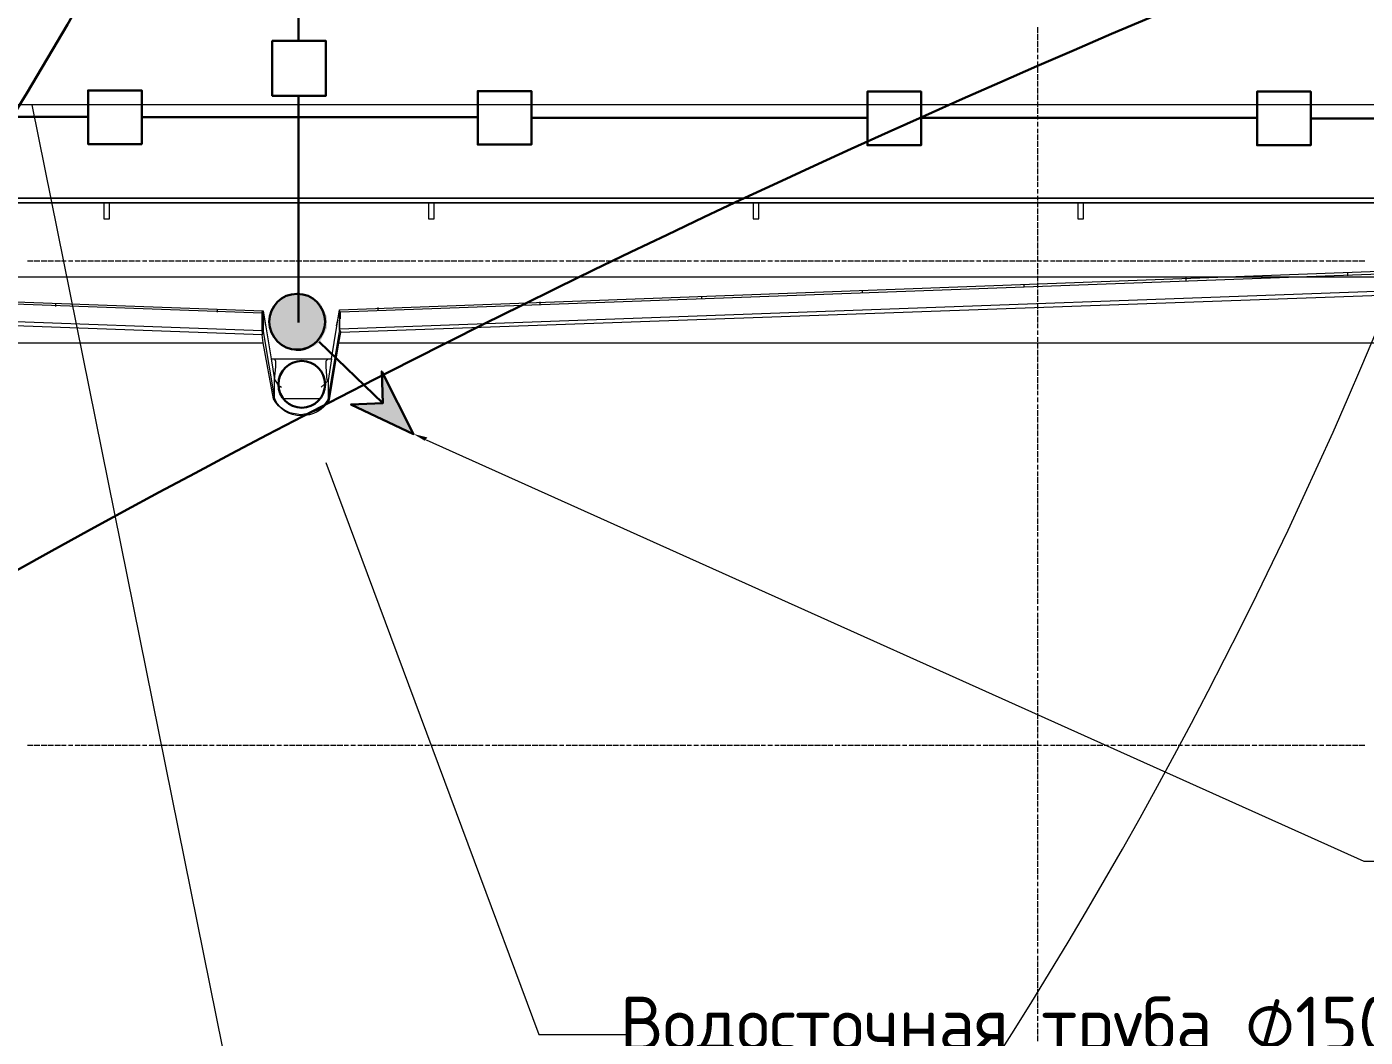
# Model space of a CAD drawing. Header units: millimetres. Extents: x -42533 to 645315, y 3457 to 82611.
# Drawn here: x 578377 to 583353, y 10985 to 14742 of the extents above; entities that cross this region are included whole.
import ezdxf

# ---------------------------------------------------------------- set-up
doc = ezdxf.new("R2010")
doc.units = ezdxf.units.MM
for name, color, linetype, true_color in [('PDF _!ЭОМ.Молниезащита', 7, 'Continuous', 0x954a95), ('PDF _Аннотация', 7, 'Continuous', 0xbababa), ('PDF _Антураж', 7, 'Continuous', 0xbababa), ('PDF _Крыша штриховка', 7, 'Continuous', 0xbababa), ('PDF _Обобщенные модели', 7, 'Continuous', 0xbababa), ('PDF _Ограждение', 7, 'Continuous', 0xbababa), ('PDF _Оси', 7, 'Continuous', 0xbababa)]:
    doc.layers.add(name, color=color, linetype=linetype, true_color=true_color)
doc.layers.add('PDF _Линии', color=7, linetype='Continuous')
doc.layers.add('PDF _Текст', color=7, linetype='Continuous')
doc.styles.add('PDF GOST Common', font='GOST_Common.ttf')

msp = doc.modelspace()

# ---------------------------------------------------------------- linework, layer by layer
at = {"layer": 'PDF _!ЭОМ.Молниезащита', "color": 5, "lineweight": 30}
for points in [[(579387.6, 14688.9), (579387.6, 15688.4), (579387.6, 15938.3), (579290.2, 15938.3), (579290.2, 16137.3), (579489.3, 16137.3), (579489.3, 15938.3), (579387.6, 15938.3)], [(579387.6, 13642.7), (579387.6, 14485.6), (579290.2, 14485.6), (579290.2, 14688.9), (579489.3, 14688.9), (579489.3, 14485.6), (579387.6, 14485.6)], [(577356.3, 14407.5), (578355.9, 14407.5), (578605.7, 14407.5), (578605.7, 14504.9), (578804.8, 14504.9), (578804.8, 14305.9), (578605.7, 14305.9), (578605.7, 14407.5)], [(578804.8, 14405.4), (579804.3, 14405.4), (580054.2, 14405.4), (580054.2, 14502.8), (580253.3, 14502.8), (580253.3, 14303.8), (580054.2, 14303.8), (580054.2, 14405.4)], [(580253.3, 14403.3), (581252.8, 14403.3), (581502.7, 14403.3), (581502.7, 14500.7), (581701.8, 14500.7), (581701.8, 14301.6), (581502.7, 14301.6), (581502.7, 14403.3)], [(581701.8, 14403.3), (582701.3, 14403.3), (582951.2, 14403.3), (582951.2, 14500.7), (583150.3, 14500.7), (583150.3, 14301.6), (582951.2, 14301.6), (582951.2, 14403.3)], [(583150.3, 14401.2), (584149.8, 14401.2), (584399.7, 14401.2), (584399.7, 14498.6), (584598.8, 14498.6), (584598.8, 14299.5), (584399.7, 14299.5), (584399.7, 14401.2)]]:
    msp.add_lwpolyline(points, dxfattribs=at)
at = {"layer": 'PDF _!ЭОМ.Молниезащита', "lineweight": 30}
msp.add_lwpolyline([(579463.8, 13570.7), (579701, 13342), (579582.4, 13337.8), (579815.4, 13227.7), (579696.8, 13460.6), (579701, 13342)], dxfattribs=at)
at = {"layer": 'PDF _!ЭОМ.Молниезащита', "color": 251, "lineweight": 5, "true_color": 0x545454}
msp.add_lwpolyline([(579862, 13206.5), (583347.7, 11639.4), (586248.9, 11639.4)], dxfattribs=at)
at = {"layer": 'PDF _!ЭОМ.Молниезащита', "color": 116, "lineweight": 30, "true_color": 0x136734}
msp.add_circle((567904.4, 20845.7), 12246.5, dxfattribs=at)
at = {"layer": 'PDF _!ЭОМ.Молниезащита', "lineweight": 30}
msp.add_circle((579382.6, 13645.3), 103.8, dxfattribs=at)
at = {"layer": 'PDF _!ЭОМ.Молниезащита', "lineweight": 13}
for centre, radius, start, end in [((567008.4, 20453.1), 17757.8, 299.14304, 50.43064), ((591445.4, 22129.1), 9036.1, 344.77295, 295.66956)]:
    msp.add_arc(centre, radius, start, end, dxfattribs=at)
at = {"layer": 'PDF _!ЭОМ.Молниезащита', "lineweight": 30}
msp.add_arc((599431.9, -25184.2), 43378.4, 98.91182, 124.50339, dxfattribs=at)
at = {"layer": 'PDF _!ЭОМ.Молниезащита', "transparency": 33554559}
for points in [[(579451.1, 13727.4), (579324.1, 13727.4), (579434.2, 13735.9)], [(579324.1, 13727.4), (579434.2, 13735.9), (579341, 13735.9)], [(579434.2, 13735.9), (579341, 13735.9), (579417.3, 13744.4)], [(579341, 13735.9), (579417.3, 13744.4), (579358, 13744.4)], [(579417.3, 13744.4), (579358, 13744.4), (579396.1, 13748.6)], [(579358, 13744.4), (579396.1, 13748.6), (579379.1, 13748.6)], [(579485, 13680.8), (579290.2, 13680.8), (579476.6, 13697.8)], [(579290.2, 13680.8), (579476.6, 13697.8), (579298.7, 13697.8)], [(579476.6, 13697.8), (579298.7, 13697.8), (579468.1, 13714.7)], [(579298.7, 13697.8), (579468.1, 13714.7), (579311.4, 13714.7)], [(579468.1, 13714.7), (579311.4, 13714.7), (579451.1, 13727.4)], [(579311.4, 13714.7), (579451.1, 13727.4), (579324.1, 13727.4)], [(579493.5, 13642.7), (579281.7, 13642.7), (579493.5, 13663.9)], [(579281.7, 13642.7), (579493.5, 13663.9), (579286, 13663.9)], [(579286, 13621.5), (579493.5, 13642.7), (579281.7, 13642.7)], [(579493.5, 13663.9), (579286, 13663.9), (579485, 13680.8)], [(579286, 13663.9), (579485, 13680.8), (579290.2, 13680.8)], [(579493.5, 13621.5), (579286, 13621.5), (579493.5, 13642.7)], [(579290.2, 13604.6), (579493.5, 13621.5), (579286, 13621.5)], [(579485, 13604.6), (579290.2, 13604.6), (579493.5, 13621.5)], [(579298.7, 13587.7), (579485, 13604.6), (579290.2, 13604.6)], [(579476.6, 13587.7), (579298.7, 13587.7), (579485, 13604.6)], [(579311.4, 13570.7), (579476.6, 13587.7), (579298.7, 13587.7)], [(579468.1, 13570.7), (579311.4, 13570.7), (579476.6, 13587.7)], [(579324.1, 13558), (579468.1, 13570.7), (579311.4, 13570.7)], [(579451.1, 13558), (579324.1, 13558), (579468.1, 13570.7)], [(579341, 13549.5), (579451.1, 13558), (579324.1, 13558)], [(579434.2, 13549.5), (579341, 13549.5), (579451.1, 13558)], [(579358, 13541.1), (579434.2, 13549.5), (579341, 13549.5)], [(579417.3, 13541.1), (579358, 13541.1), (579434.2, 13549.5)], [(579379.1, 13536.8), (579417.3, 13541.1), (579358, 13541.1)], [(579396.1, 13536.8), (579379.1, 13536.8), (579417.3, 13541.1)], [(579701, 13342), (579760.3, 13342), (579696.8, 13460.6)], [(579582.4, 13337.8), (579701, 13342), (579760.3, 13342)], [(579582.4, 13337.8), (579760.3, 13337.8), (579760.3, 13342)], [(579815.4, 13227.7), (579760.3, 13337.8), (579582.4, 13337.8)]]:
    msp.add_solid(points, dxfattribs=at)
at = {"layer": 'PDF _!ЭОМ.Молниезащита', "color": 251, "true_color": 0x545454, "transparency": 33554559}
msp.add_solid([(579857.7, 13202.2), (579815.4, 13227.7), (579866.2, 13215)], dxfattribs=at)
at = {"layer": 'PDF _Аннотация', "color": 8, "lineweight": 9}
for points in [[(578396.5, 14451.7), (579387.6, 9547.1), (580340.6, 9547.1)], [(579489.3, 13121.8), (580281.3, 10995.6), (580603.2, 10995.6)]]:
    msp.add_lwpolyline(points, dxfattribs=at)
at = {"layer": 'PDF _Антураж', "color": 8, "lineweight": 18}
for points in [[(572746.6, 14087.4), (572746.6, 13922.3), (579256.3, 13685.1), (579286, 13507.2), (579510.4, 13507.2), (579540.1, 13689.3), (584770.7, 13884.1)], [(579252.1, 13676.6), (572746.6, 13913.8), (572746.6, 13905.3), (572746.6, 13901.1), (572746.6, 13905.3), (572746.6, 13846), (572746.6, 13841.8), (572746.6, 13846), (572746.6, 13837.5), (572746.6, 13833.3), (572746.6, 13850.3), (579252.1, 13613.1)], [(584995.2, 13867.2), (584995.2, 13816.4), (579540.1, 13617.3), (579540.1, 13651.2)], [(584762.3, 13871.4), (579544.3, 13680.8)], [(579256.3, 13685.1), (579264.8, 13630)], [(579540.1, 13685.1), (579527.4, 13630)], [(579544.3, 13655.4), (579544.3, 13680.8), (579540.1, 13685.1), (579540.1, 13608.8), (579544.3, 13608.8), (579544.3, 13613.1)], [(579252.1, 13608.8), (579252.1, 13596.1)], [(579256.3, 13608.8), (579298.7, 13359), (579307.1, 13342), (579319.8, 13329.3), (579336.8, 13316.6), (579353.7, 13308.1), (579374.9, 13303.9), (579396.1, 13299.7), (579417.3, 13303.9), (579434.2, 13308.1), (579455.4, 13316.6), (579472.3, 13325.1), (579485, 13337.8), (579497.7, 13354.7), (579540.1, 13608.8)], [(579540.1, 13613.1), (579540.1, 13617.3)], [(579544.3, 13608.8), (579544.3, 13604.6)], [(579286, 13507.2), (579298.7, 13431)], [(579510.4, 13507.2), (579497.7, 13426.7), (579497.7, 13354.7)], [(579298.7, 13359), (579298.7, 13431), (579302.9, 13422.5), (579311.4, 13409.8), (579324.1, 13401.3)], [(579472.3, 13401.3), (579485, 13414), (579497.7, 13426.7)]]:
    msp.add_lwpolyline(points, dxfattribs=at)
msp.add_lwpolyline([(579256.3, 13685.1), (579256.3, 13608.8), (579252.1, 13608.8), (579252.1, 13680.8)], close=True, dxfattribs=at)
msp.add_lwpolyline([(579535.8, 13566.5), (579502, 13354.7, -0.592037), (579294.4, 13359), (579256.3, 13566.5)], format="xyb", dxfattribs=at)
at = {"layer": 'PDF _Крыша штриховка', "color": 8, "lineweight": 9}
for points in [[(582085.5, 13774), (582085.5, 13782.5)], [(582686.9, 13795.2), (582686.9, 13807.9)], [(583288.4, 13816.4), (583288.4, 13829.1)], [(580886.9, 13731.7), (580886.9, 13740.1)], [(581484.1, 13752.8), (581484.1, 13761.3)], [(578485.5, 13702), (578485.5, 13714.7)], [(579086.9, 13680.8), (579086.9, 13689.3)], [(579684.1, 13689.3), (579684.1, 13697.8)], [(580285.5, 13710.5), (580285.5, 13719)]]:
    msp.add_lwpolyline(points, dxfattribs=at)
at = {"layer": 'PDF _Линии', "color": 8, "lineweight": 9}
for points in [[(553827.3, 24730.9), (582318.5, 24654.6), (582229.5, 32125.8), (589577.9, 32125.8), (589577.9, 54975.5), (598506, 54975.5), (598785.5, 20686.1), (592369, 20686.1), (592432.5, 12524.6), (585626.3, 12571.2), (585592.4, 14451.7), (550752.4, 14451.7), (550752.4, 12478), (543802.2, 12478), (543764.1, 20783.5), (537415.3, 20800.5), (537356, 32655.2)], [(551514.8, 11838.5), (551514.8, 13812.1), (584931.7, 13812.1), (584969.8, 11825.8)]]:
    msp.add_lwpolyline(points, dxfattribs=at)
for points in [[(579256.3, 13566.5), (579252.1, 13596.1), (572746.6, 13833.3), (572746.6, 13710.5), (563064.6, 13710.5), (563064.6, 13820.6), (556859.8, 13604.6), (556851.3, 13566.5)], [(584876.6, 13795.2), (579544.3, 13604.6), (579535.8, 13566.5), (584766.5, 13566.5), (584766.5, 12253.5), (584783.4, 12257.8)]]:
    msp.add_lwpolyline(points, close=True, dxfattribs=at)
at = {"layer": 'PDF _Линии', "color": 8, "lineweight": 30}
msp.add_circle((579399.6, 13412.4), 86.8, dxfattribs=at)
at = {"layer": 'PDF _Обобщенные модели', "color": 8, "lineweight": 18}
for points in [[(579298.7, 13431), (579302.9, 13477.5), (579302.9, 13498.7), (579298.7, 13507.2)], [(579497.7, 13507.2), (579489.3, 13498.7), (579489.3, 13477.5), (579493.5, 13426.7)], [(579468.1, 13359), (579396.1, 13359), (579328.3, 13359)], [(579502, 13359), (579502, 13359)], [(579502, 13359), (579502, 13359)]]:
    msp.add_lwpolyline(points, dxfattribs=at)
at = {"layer": 'PDF _Ограждение', "color": 8, "lineweight": 9}
msp.add_lwpolyline([(585101.1, 14087.4), (572738.1, 14087.4), (585101.1, 14087.4), (585304.4, 14087.4), (585304.4, 14104.4), (585101.1, 14104.4), (572738.1, 14104.4), (585101.1, 14104.4)], dxfattribs=at)
for points in [[(578684.5, 14028.1), (578684.5, 14066.3), (578684.5, 14087.4), (578663.4, 14087.4), (578663.4, 14066.3), (578663.4, 14028.1)], [(579891.6, 14028.1), (579891.6, 14066.3), (579891.6, 14087.4), (579870.4, 14087.4), (579870.4, 14066.3), (579870.4, 14028.1)], [(581098.7, 14028.1), (581098.7, 14066.3), (581098.7, 14087.4), (581077.5, 14087.4), (581077.5, 14066.3), (581077.5, 14028.1)], [(582305.8, 14028.1), (582305.8, 14066.3), (582305.8, 14087.4), (582284.6, 14087.4), (582284.6, 14066.3), (582284.6, 14028.1)]]:
    msp.add_lwpolyline(points, close=True, dxfattribs=at)
at = {"layer": 'PDF _Оси', "color": 8, "lineweight": 9}
for points in [[(582136.4, 14718.5), (582136.4, 14739.7)], [(582136.4, 14693.1), (582136.4, 14714.3)], [(582136.4, 14667.7), (582136.4, 14688.9)], [(582136.4, 14646.5), (582136.4, 14663.4)], [(582136.4, 14642.3), (582136.4, 14642.3)], [(582136.4, 14621.1), (582136.4, 14638)], [(582136.4, 14616.9), (582136.4, 14616.9)], [(582136.4, 14595.7), (582136.4, 14612.6)], [(582136.4, 14570.3), (582136.4, 14591.4)], [(582136.4, 14544.9), (582136.4, 14566)], [(582136.4, 14519.4), (582136.4, 14540.6)], [(582136.4, 14494), (582136.4, 14515.2)], [(582136.4, 14468.6), (582136.4, 14489.8)], [(582136.4, 14443.2), (582136.4, 14464.4)], [(582136.4, 14417.8), (582136.4, 14439)], [(582136.4, 14396.6), (582136.4, 14413.6)], [(582136.4, 14392.4), (582136.4, 14392.4)], [(582136.4, 14371.2), (582136.4, 14388.1)], [(582136.4, 14367), (582136.4, 14367)], [(582136.4, 14345.8), (582136.4, 14362.7)], [(582136.4, 14320.4), (582136.4, 14341.6)], [(582136.4, 14295), (582136.4, 14316.1)], [(582136.4, 14269.6), (582136.4, 14290.7)], [(582136.4, 14244.1), (582136.4, 14265.3)], [(582136.4, 14218.7), (582136.4, 14239.9)], [(582136.4, 14193.3), (582136.4, 14214.5)], [(582136.4, 14167.9), (582136.4, 14189.1)], [(582136.4, 14146.7), (582136.4, 14163.7)], [(582136.4, 14142.5), (582136.4, 14142.5)], [(582136.4, 14121.3), (582136.4, 14138.3)], [(582136.4, 14117.1), (582136.4, 14117.1)], [(582136.4, 14095.9), (582136.4, 14112.8)], [(582136.4, 14070.5), (582136.4, 14091.7)], [(582136.4, 14045.1), (582136.4, 14066.3)], [(582136.4, 14019.7), (582136.4, 14040.8)], [(582136.4, 13994.3), (582136.4, 14015.4)], [(582136.4, 13968.8), (582136.4, 13990)], [(582136.4, 13943.4), (582136.4, 13964.6)], [(582136.4, 13918), (582136.4, 13939.2)], [(582136.4, 13892.6), (582136.4, 13913.8)], [(582136.4, 13871.4), (582136.4, 13888.4)], [(578379.6, 13871.4), (578400.8, 13871.4)], [(578405, 13871.4), (578426.2, 13871.4)], [(578430.4, 13871.4), (578451.6, 13871.4)], [(578455.8, 13871.4), (578477, 13871.4)], [(578481.2, 13871.4), (578502.4, 13871.4)], [(578506.7, 13871.4), (578523.6, 13871.4)], [(578527.8, 13871.4), (578527.8, 13871.4)], [(578532.1, 13871.4), (578549, 13871.4)], [(578553.2, 13871.4), (578553.2, 13871.4)], [(578557.5, 13871.4), (578574.4, 13871.4)], [(578578.7, 13871.4), (578599.8, 13871.4)], [(578604.1, 13871.4), (578625.2, 13871.4)], [(578629.5, 13871.4), (578650.7, 13871.4)], [(578654.9, 13871.4), (578676.1, 13871.4)], [(578680.3, 13871.4), (578701.5, 13871.4)], [(578705.7, 13871.4), (578726.9, 13871.4)], [(578731.1, 13871.4), (578752.3, 13871.4)], [(578756.5, 13871.4), (578777.7, 13871.4)], [(578782, 13871.4), (578798.9, 13871.4)], [(578803.1, 13871.4), (578803.1, 13871.4)], [(578807.4, 13871.4), (578824.3, 13871.4)], [(578828.5, 13871.4), (578828.5, 13871.4)], [(578832.8, 13871.4), (578849.7, 13871.4)], [(578854, 13871.4), (578875.1, 13871.4)], [(578879.4, 13871.4), (578900.5, 13871.4)], [(578904.8, 13871.4), (578926, 13871.4)], [(578930.2, 13871.4), (578951.4, 13871.4)], [(578955.6, 13871.4), (578976.8, 13871.4)], [(578981, 13871.4), (579002.2, 13871.4)], [(579006.4, 13871.4), (579027.6, 13871.4)], [(579031.8, 13871.4), (579048.8, 13871.4)], [(579053, 13871.4), (579053, 13871.4)], [(579057.3, 13871.4), (579074.2, 13871.4)], [(579078.4, 13871.4), (579078.4, 13871.4)], [(579082.7, 13871.4), (579099.6, 13871.4)], [(579103.8, 13871.4), (579125, 13871.4)], [(579129.3, 13871.4), (579150.4, 13871.4)], [(579154.7, 13871.4), (579175.8, 13871.4)], [(579180.1, 13871.4), (579201.3, 13871.4)], [(579205.5, 13871.4), (579226.7, 13871.4)], [(579230.9, 13871.4), (579252.1, 13871.4)], [(579256.3, 13871.4), (579277.5, 13871.4)], [(579281.7, 13871.4), (579298.7, 13871.4)], [(579302.9, 13871.4), (579302.9, 13871.4)], [(579307.1, 13871.4), (579324.1, 13871.4)], [(579328.3, 13871.4), (579328.3, 13871.4)], [(579332.6, 13871.4), (579349.5, 13871.4)], [(579353.7, 13871.4), (579374.9, 13871.4)], [(579379.1, 13871.4), (579400.3, 13871.4)], [(579404.6, 13871.4), (579425.7, 13871.4)], [(579430, 13871.4), (579451.1, 13871.4)], [(579455.4, 13871.4), (579476.6, 13871.4)], [(579480.8, 13871.4), (579502, 13871.4)], [(579506.2, 13871.4), (579527.4, 13871.4)], [(579531.6, 13871.4), (579552.8, 13871.4)], [(579557, 13871.4), (579574, 13871.4)], [(579578.2, 13871.4), (579578.2, 13871.4)], [(579582.4, 13871.4), (579599.4, 13871.4)], [(579603.6, 13871.4), (579603.6, 13871.4)], [(579607.8, 13871.4), (579624.8, 13871.4)], [(579629, 13871.4), (579650.2, 13871.4)], [(579654.4, 13871.4), (579675.6, 13871.4)], [(579679.8, 13871.4), (579701, 13871.4)], [(579705.3, 13871.4), (579726.4, 13871.4)], [(579730.7, 13871.4), (579751.9, 13871.4)], [(579756.1, 13871.4), (579777.3, 13871.4)], [(579781.5, 13871.4), (579802.7, 13871.4)], [(579806.9, 13871.4), (579823.9, 13871.4)], [(579828.1, 13871.4), (579828.1, 13871.4)], [(579832.3, 13871.4), (579849.3, 13871.4)], [(579853.5, 13871.4), (579853.5, 13871.4)], [(579857.7, 13871.4), (579874.7, 13871.4)], [(579878.9, 13871.4), (579900.1, 13871.4)], [(579904.3, 13871.4), (579925.5, 13871.4)], [(579929.7, 13871.4), (579950.9, 13871.4)], [(579955.1, 13871.4), (579976.3, 13871.4)], [(579980.6, 13871.4), (580001.7, 13871.4)], [(580006, 13871.4), (580027.1, 13871.4)], [(580031.4, 13871.4), (580052.6, 13871.4)], [(580056.8, 13871.4), (580073.7, 13871.4)], [(580078, 13871.4), (580078, 13871.4)], [(580082.2, 13871.4), (580099.1, 13871.4)], [(580103.4, 13871.4), (580103.4, 13871.4)], [(580107.6, 13871.4), (580124.6, 13871.4)], [(580128.8, 13871.4), (580150, 13871.4)], [(580154.2, 13871.4), (580175.4, 13871.4)], [(580179.6, 13871.4), (580200.8, 13871.4)], [(580205, 13871.4), (580226.2, 13871.4)], [(580230.4, 13871.4), (580251.6, 13871.4)], [(580255.9, 13871.4), (580277, 13871.4)], [(580281.3, 13871.4), (580302.4, 13871.4)], [(580306.7, 13871.4), (580327.9, 13871.4)], [(580332.1, 13871.4), (580349, 13871.4)], [(580353.3, 13871.4), (580353.3, 13871.4)], [(580357.5, 13871.4), (580374.4, 13871.4)], [(580378.7, 13871.4), (580378.7, 13871.4)], [(580382.9, 13871.4), (580399.9, 13871.4)], [(580404.1, 13871.4), (580425.3, 13871.4)], [(580429.5, 13871.4), (580450.7, 13871.4)], [(580454.9, 13871.4), (580476.1, 13871.4)], [(580480.3, 13871.4), (580501.5, 13871.4)], [(580505.7, 13871.4), (580526.9, 13871.4)], [(580531.2, 13871.4), (580552.3, 13871.4)], [(580556.6, 13871.4), (580577.7, 13871.4)], [(580582, 13871.4), (580598.9, 13871.4)], [(580603.2, 13871.4), (580603.2, 13871.4)], [(580607.4, 13871.4), (580624.3, 13871.4)], [(580628.6, 13871.4), (580628.6, 13871.4)], [(580632.8, 13871.4), (580649.7, 13871.4)], [(580654, 13871.4), (580675.2, 13871.4)], [(580679.4, 13871.4), (580700.6, 13871.4)], [(580704.8, 13871.4), (580726, 13871.4)], [(580730.2, 13871.4), (580751.4, 13871.4)], [(580755.6, 13871.4), (580776.8, 13871.4)], [(580781, 13871.4), (580802.2, 13871.4)], [(580806.5, 13871.4), (580827.6, 13871.4)], [(580831.9, 13871.4), (580848.8, 13871.4)], [(580853, 13871.4), (580853, 13871.4)], [(580857.3, 13871.4), (580874.2, 13871.4)], [(580878.5, 13871.4), (580878.5, 13871.4)], [(580882.7, 13871.4), (580899.6, 13871.4)], [(580903.9, 13871.4), (580925, 13871.4)], [(580929.3, 13871.4), (580950.5, 13871.4)], [(580954.7, 13871.4), (580975.9, 13871.4)], [(580980.1, 13871.4), (581001.3, 13871.4)], [(581005.5, 13871.4), (581026.7, 13871.4)], [(581030.9, 13871.4), (581052.1, 13871.4)], [(581056.3, 13871.4), (581077.5, 13871.4)], [(581081.7, 13871.4), (581102.9, 13871.4)], [(581107.2, 13871.4), (581124.1, 13871.4)], [(581128.3, 13871.4), (581128.3, 13871.4)], [(581132.6, 13871.4), (581149.5, 13871.4)], [(581153.8, 13871.4), (581153.8, 13871.4)], [(581158, 13871.4), (581174.9, 13871.4)], [(581179.2, 13871.4), (581200.3, 13871.4)], [(581204.6, 13871.4), (581225.8, 13871.4)], [(581230, 13871.4), (581251.2, 13871.4)], [(581255.4, 13871.4), (581276.6, 13871.4)], [(581280.8, 13871.4), (581302, 13871.4)], [(581306.2, 13871.4), (581327.4, 13871.4)], [(581331.6, 13871.4), (581352.8, 13871.4)], [(581357, 13871.4), (581374, 13871.4)], [(581378.2, 13871.4), (581378.2, 13871.4)], [(581382.5, 13871.4), (581399.4, 13871.4)], [(581403.6, 13871.4), (581403.6, 13871.4)], [(581407.9, 13871.4), (581424.8, 13871.4)], [(581429, 13871.4), (581450.2, 13871.4)], [(581454.5, 13871.4), (581475.6, 13871.4)], [(581479.9, 13871.4), (581501, 13871.4)], [(581505.3, 13871.4), (581526.5, 13871.4)], [(581530.7, 13871.4), (581551.9, 13871.4)], [(581556.1, 13871.4), (581577.3, 13871.4)], [(581581.5, 13871.4), (581602.7, 13871.4)], [(581606.9, 13871.4), (581623.9, 13871.4)], [(581628.1, 13871.4), (581628.1, 13871.4)], [(581632.3, 13871.4), (581649.3, 13871.4)], [(581653.5, 13871.4), (581653.5, 13871.4)], [(581657.8, 13871.4), (581674.7, 13871.4)], [(581678.9, 13871.4), (581700.1, 13871.4)], [(581704.3, 13871.4), (581725.5, 13871.4)], [(581729.8, 13871.4), (581750.9, 13871.4)], [(581755.2, 13871.4), (581776.3, 13871.4)], [(581780.6, 13871.4), (581801.8, 13871.4)], [(581806, 13871.4), (581827.2, 13871.4)], [(581831.4, 13871.4), (581852.6, 13871.4)], [(581856.8, 13871.4), (581878, 13871.4)], [(581882.2, 13871.4), (581899.2, 13871.4)], [(581903.4, 13871.4), (581903.4, 13871.4)], [(581907.6, 13871.4), (581924.6, 13871.4)], [(581928.8, 13871.4), (581928.8, 13871.4)], [(581933.1, 13871.4), (581950, 13871.4)], [(581954.2, 13871.4), (581975.4, 13871.4)], [(581979.6, 13871.4), (582000.8, 13871.4)], [(582005.1, 13871.4), (582026.2, 13871.4)], [(582030.5, 13871.4), (582051.6, 13871.4)], [(582055.9, 13871.4), (582077.1, 13871.4)], [(582081.3, 13871.4), (582102.5, 13871.4)], [(582106.7, 13871.4), (582127.9, 13871.4)], [(582132.1, 13871.4), (582149.1, 13871.4)], [(582136.4, 13867.2), (582136.4, 13867.2)], [(582136.4, 13846), (582136.4, 13863)], [(582136.4, 13820.6), (582136.4, 13841.8)], [(582153.3, 13871.4), (582153.3, 13871.4)], [(582157.5, 13871.4), (582174.5, 13871.4)], [(582178.7, 13871.4), (582178.7, 13871.4)], [(582182.9, 13871.4), (582199.9, 13871.4)], [(582204.1, 13871.4), (582225.3, 13871.4)], [(582229.5, 13871.4), (582250.7, 13871.4)], [(582254.9, 13871.4), (582276.1, 13871.4)], [(582280.4, 13871.4), (582301.5, 13871.4)], [(582305.8, 13871.4), (582326.9, 13871.4)], [(582331.2, 13871.4), (582352.4, 13871.4)], [(582356.6, 13871.4), (582377.8, 13871.4)], [(582382, 13871.4), (582398.9, 13871.4)], [(582403.2, 13871.4), (582403.2, 13871.4)], [(582407.4, 13871.4), (582424.4, 13871.4)], [(582428.6, 13871.4), (582428.6, 13871.4)], [(582432.8, 13871.4), (582449.8, 13871.4)], [(582454, 13871.4), (582475.2, 13871.4)], [(582479.4, 13871.4), (582500.6, 13871.4)], [(582504.8, 13871.4), (582526, 13871.4)], [(582530.2, 13871.4), (582551.4, 13871.4)], [(582555.7, 13871.4), (582576.8, 13871.4)], [(582581.1, 13871.4), (582602.2, 13871.4)], [(582606.5, 13871.4), (582627.7, 13871.4)], [(582631.9, 13871.4), (582653.1, 13871.4)], [(582657.3, 13871.4), (582674.2, 13871.4)], [(582678.5, 13871.4), (582678.5, 13871.4)], [(582682.7, 13871.4), (582699.7, 13871.4)], [(582703.9, 13871.4), (582703.9, 13871.4)], [(582708.1, 13871.4), (582725.1, 13871.4)], [(582729.3, 13871.4), (582750.5, 13871.4)], [(582754.7, 13871.4), (582775.9, 13871.4)], [(582780.1, 13871.4), (582801.3, 13871.4)], [(582805.5, 13871.4), (582826.7, 13871.4)], [(582830.9, 13871.4), (582852.1, 13871.4)], [(582856.4, 13871.4), (582877.5, 13871.4)], [(582881.8, 13871.4), (582902.9, 13871.4)], [(582907.2, 13871.4), (582924.1, 13871.4)], [(582928.4, 13871.4), (582928.4, 13871.4)], [(582932.6, 13871.4), (582949.5, 13871.4)], [(582953.8, 13871.4), (582953.8, 13871.4)], [(582958, 13871.4), (582975, 13871.4)], [(582979.2, 13871.4), (583000.4, 13871.4)], [(583004.6, 13871.4), (583025.8, 13871.4)], [(583030, 13871.4), (583051.2, 13871.4)], [(583055.4, 13871.4), (583076.6, 13871.4)], [(583080.8, 13871.4), (583102, 13871.4)], [(583106.2, 13871.4), (583127.4, 13871.4)], [(583131.7, 13871.4), (583152.8, 13871.4)], [(583157.1, 13871.4), (583174, 13871.4)], [(583178.2, 13871.4), (583178.2, 13871.4)], [(583182.5, 13871.4), (583199.4, 13871.4)], [(583203.7, 13871.4), (583203.7, 13871.4)], [(583207.9, 13871.4), (583224.8, 13871.4)], [(583229.1, 13871.4), (583250.2, 13871.4)], [(583254.5, 13871.4), (583275.7, 13871.4)], [(583279.9, 13871.4), (583301.1, 13871.4)], [(583305.3, 13871.4), (583326.5, 13871.4)], [(583330.7, 13871.4), (583351.9, 13871.4)], [(582136.4, 13795.2), (582136.4, 13816.4)], [(582136.4, 13769.8), (582136.4, 13791)], [(582136.4, 13744.4), (582136.4, 13765.5)], [(582136.4, 13719), (582136.4, 13740.1)], [(582136.4, 13693.5), (582136.4, 13714.7)], [(582136.4, 13668.1), (582136.4, 13689.3)], [(582136.4, 13642.7), (582136.4, 13663.9)], [(582136.4, 13621.5), (582136.4, 13638.5)], [(582136.4, 13617.3), (582136.4, 13617.3)], [(582136.4, 13596.1), (582136.4, 13613.1)], [(582136.4, 13591.9), (582136.4, 13591.9)], [(582136.4, 13570.7), (582136.4, 13587.7)], [(582136.4, 13545.3), (582136.4, 13566.5)], [(582136.4, 13519.9), (582136.4, 13541.1)], [(582136.4, 13494.5), (582136.4, 13515.7)], [(582136.4, 13469.1), (582136.4, 13490.3)], [(582136.4, 13443.7), (582136.4, 13464.8)], [(582136.4, 13418.3), (582136.4, 13439.4)], [(582136.4, 13392.8), (582136.4, 13414)], [(582136.4, 13371.7), (582136.4, 13388.6)], [(582136.4, 13367.4), (582136.4, 13367.4)], [(582136.4, 13346.2), (582136.4, 13363.2)], [(582136.4, 13342), (582136.4, 13342)], [(582136.4, 13320.8), (582136.4, 13337.8)], [(582136.4, 13295.4), (582136.4, 13316.6)], [(582136.4, 13270), (582136.4, 13291.2)], [(582136.4, 13244.6), (582136.4, 13265.8)], [(582136.4, 13219.2), (582136.4, 13240.4)], [(582136.4, 13193.8), (582136.4, 13215)], [(582136.4, 13168.4), (582136.4, 13189.5)], [(582136.4, 13143), (582136.4, 13164.1)], [(582136.4, 13121.8), (582136.4, 13138.7)], [(582136.4, 13117.5), (582136.4, 13117.5)], [(582136.4, 13096.4), (582136.4, 13113.3)], [(582136.4, 13092.1), (582136.4, 13092.1)], [(582136.4, 13071), (582136.4, 13087.9)], [(582136.4, 13045.5), (582136.4, 13066.7)], [(582136.4, 13020.1), (582136.4, 13041.3)], [(582136.4, 12994.7), (582136.4, 13015.9)], [(582136.4, 12969.3), (582136.4, 12990.5)], [(582136.4, 12943.9), (582136.4, 12965.1)], [(582136.4, 12918.5), (582136.4, 12939.7)], [(582136.4, 12893.1), (582136.4, 12914.2)], [(582136.4, 12867.7), (582136.4, 12888.8)], [(582136.4, 12846.5), (582136.4, 12863.4)], [(582136.4, 12842.2), (582136.4, 12842.2)], [(582136.4, 12821.1), (582136.4, 12838)], [(582136.4, 12795.7), (582136.4, 12816.8)], [(582136.4, 12770.2), (582136.4, 12791.4)], [(582136.4, 12744.8), (582136.4, 12766)], [(582136.4, 12719.4), (582136.4, 12740.6)], [(582136.4, 12694), (582136.4, 12715.2)], [(582136.4, 12668.6), (582136.4, 12689.8)], [(582136.4, 12643.2), (582136.4, 12664.4)], [(582136.4, 12617.8), (582136.4, 12638.9)], [(582136.4, 12596.6), (582136.4, 12613.5)], [(582136.4, 12592.4), (582136.4, 12592.4)], [(582136.4, 12571.2), (582136.4, 12588.1)], [(582136.4, 12566.9), (582136.4, 12566.9)], [(582136.4, 12545.8), (582136.4, 12562.7)], [(582136.4, 12520.4), (582136.4, 12541.5)], [(582136.4, 12494.9), (582136.4, 12516.1)], [(582136.4, 12469.5), (582136.4, 12490.7)], [(582136.4, 12444.1), (582136.4, 12465.3)], [(582136.4, 12418.7), (582136.4, 12439.9)], [(582136.4, 12393.3), (582136.4, 12414.5)], [(582136.4, 12367.9), (582136.4, 12389.1)], [(582136.4, 12346.7), (582136.4, 12363.6)], [(582136.4, 12342.5), (582136.4, 12342.5)], [(582136.4, 12321.3), (582136.4, 12338.2)], [(582136.4, 12317.1), (582136.4, 12317.1)], [(582136.4, 12295.9), (582136.4, 12312.8)], [(582136.4, 12270.5), (582136.4, 12291.6)], [(582136.4, 12245.1), (582136.4, 12266.2)], [(582136.4, 12219.6), (582136.4, 12240.8)], [(582136.4, 12194.2), (582136.4, 12215.4)], [(582136.4, 12168.8), (582136.4, 12190)], [(582136.4, 12143.4), (582136.4, 12164.6)], [(582136.4, 12118), (582136.4, 12139.2)], [(582136.4, 12096.8), (582136.4, 12113.8)], [(582136.4, 12092.6), (582136.4, 12092.6)], [(578379.6, 12071.4), (578400.8, 12071.4)], [(578405, 12071.4), (578426.2, 12071.4)], [(578430.4, 12071.4), (578451.6, 12071.4)], [(578455.8, 12071.4), (578477, 12071.4)], [(578481.2, 12071.4), (578502.4, 12071.4)], [(578506.7, 12071.4), (578523.6, 12071.4)], [(578527.8, 12071.4), (578527.8, 12071.4)], [(578532.1, 12071.4), (578549, 12071.4)], [(578553.2, 12071.4), (578553.2, 12071.4)], [(578557.5, 12071.4), (578574.4, 12071.4)], [(578578.7, 12071.4), (578599.8, 12071.4)], [(578604.1, 12071.4), (578625.2, 12071.4)], [(578629.5, 12071.4), (578650.7, 12071.4)], [(578654.9, 12071.4), (578676.1, 12071.4)], [(578680.3, 12071.4), (578701.5, 12071.4)], [(578705.7, 12071.4), (578726.9, 12071.4)], [(578731.1, 12071.4), (578752.3, 12071.4)], [(578756.5, 12071.4), (578777.7, 12071.4)], [(578782, 12071.4), (578798.9, 12071.4)], [(578803.1, 12071.4), (578803.1, 12071.4)], [(578807.4, 12071.4), (578824.3, 12071.4)], [(578828.5, 12071.4), (578828.5, 12071.4)], [(578832.8, 12071.4), (578849.7, 12071.4)], [(578854, 12071.4), (578875.1, 12071.4)], [(578879.4, 12071.4), (578900.5, 12071.4)], [(578904.8, 12071.4), (578926, 12071.4)], [(578930.2, 12071.4), (578951.4, 12071.4)], [(578955.6, 12071.4), (578976.8, 12071.4)], [(578981, 12071.4), (579002.2, 12071.4)], [(579006.4, 12071.4), (579027.6, 12071.4)], [(579031.8, 12071.4), (579048.8, 12071.4)], [(579053, 12071.4), (579053, 12071.4)], [(579057.3, 12071.4), (579074.2, 12071.4)], [(579078.4, 12071.4), (579078.4, 12071.4)], [(579082.7, 12071.4), (579099.6, 12071.4)], [(579103.8, 12071.4), (579125, 12071.4)], [(579129.3, 12071.4), (579150.4, 12071.4)], [(579154.7, 12071.4), (579175.8, 12071.4)], [(579180.1, 12071.4), (579201.3, 12071.4)], [(579205.5, 12071.4), (579226.7, 12071.4)], [(579230.9, 12071.4), (579252.1, 12071.4)], [(579256.3, 12071.4), (579277.5, 12071.4)], [(579281.7, 12071.4), (579298.7, 12071.4)], [(579302.9, 12071.4), (579302.9, 12071.4)], [(579307.1, 12071.4), (579324.1, 12071.4)], [(579328.3, 12071.4), (579328.3, 12071.4)], [(579332.6, 12071.4), (579349.5, 12071.4)], [(579353.7, 12071.4), (579374.9, 12071.4)], [(579379.1, 12071.4), (579400.3, 12071.4)], [(579404.6, 12071.4), (579425.7, 12071.4)], [(579430, 12071.4), (579451.1, 12071.4)], [(579455.4, 12071.4), (579476.6, 12071.4)], [(579480.8, 12071.4), (579502, 12071.4)], [(579506.2, 12071.4), (579527.4, 12071.4)], [(579531.6, 12071.4), (579552.8, 12071.4)], [(579557, 12071.4), (579574, 12071.4)], [(579578.2, 12071.4), (579578.2, 12071.4)], [(579582.4, 12071.4), (579599.4, 12071.4)], [(579603.6, 12071.4), (579603.6, 12071.4)], [(579607.8, 12071.4), (579624.8, 12071.4)], [(579629, 12071.4), (579650.2, 12071.4)], [(579654.4, 12071.4), (579675.6, 12071.4)], [(579679.8, 12071.4), (579701, 12071.4)], [(579705.3, 12071.4), (579726.4, 12071.4)], [(579730.7, 12071.4), (579751.9, 12071.4)], [(579756.1, 12071.4), (579777.3, 12071.4)], [(579781.5, 12071.4), (579802.7, 12071.4)], [(579806.9, 12071.4), (579823.9, 12071.4)], [(579828.1, 12071.4), (579828.1, 12071.4)], [(579832.3, 12071.4), (579849.3, 12071.4)], [(579853.5, 12071.4), (579853.5, 12071.4)], [(579857.7, 12071.4), (579874.7, 12071.4)], [(579878.9, 12071.4), (579900.1, 12071.4)], [(579904.3, 12071.4), (579925.5, 12071.4)], [(579929.7, 12071.4), (579950.9, 12071.4)], [(579955.1, 12071.4), (579976.3, 12071.4)], [(579980.6, 12071.4), (580001.7, 12071.4)], [(580006, 12071.4), (580027.1, 12071.4)], [(580031.4, 12071.4), (580052.6, 12071.4)], [(580056.8, 12071.4), (580073.7, 12071.4)], [(580078, 12071.4), (580078, 12071.4)], [(580082.2, 12071.4), (580099.1, 12071.4)], [(580103.4, 12071.4), (580103.4, 12071.4)], [(580107.6, 12071.4), (580124.6, 12071.4)], [(580128.8, 12071.4), (580150, 12071.4)], [(580154.2, 12071.4), (580175.4, 12071.4)], [(580179.6, 12071.4), (580200.8, 12071.4)], [(580205, 12071.4), (580226.2, 12071.4)], [(580230.4, 12071.4), (580251.6, 12071.4)], [(580255.9, 12071.4), (580277, 12071.4)], [(580281.3, 12071.4), (580302.4, 12071.4)], [(580306.7, 12071.4), (580327.9, 12071.4)], [(580332.1, 12071.4), (580349, 12071.4)], [(580353.3, 12071.4), (580353.3, 12071.4)], [(580357.5, 12071.4), (580374.4, 12071.4)], [(580378.7, 12071.4), (580378.7, 12071.4)], [(580382.9, 12071.4), (580399.9, 12071.4)], [(580404.1, 12071.4), (580425.3, 12071.4)], [(580429.5, 12071.4), (580450.7, 12071.4)], [(580454.9, 12071.4), (580476.1, 12071.4)], [(580480.3, 12071.4), (580501.5, 12071.4)], [(580505.7, 12071.4), (580526.9, 12071.4)], [(580531.2, 12071.4), (580552.3, 12071.4)], [(580556.6, 12071.4), (580577.7, 12071.4)], [(580582, 12071.4), (580598.9, 12071.4)], [(580603.2, 12071.4), (580603.2, 12071.4)], [(580607.4, 12071.4), (580624.3, 12071.4)], [(580628.6, 12071.4), (580628.6, 12071.4)], [(580632.8, 12071.4), (580649.7, 12071.4)], [(580654, 12071.4), (580675.2, 12071.4)], [(580679.4, 12071.4), (580700.6, 12071.4)], [(580704.8, 12071.4), (580726, 12071.4)], [(580730.2, 12071.4), (580751.4, 12071.4)], [(580755.6, 12071.4), (580776.8, 12071.4)], [(580781, 12071.4), (580802.2, 12071.4)], [(580806.5, 12071.4), (580827.6, 12071.4)], [(580831.9, 12071.4), (580848.8, 12071.4)], [(580853, 12071.4), (580853, 12071.4)], [(580857.3, 12071.4), (580874.2, 12071.4)], [(580878.5, 12071.4), (580878.5, 12071.4)], [(580882.7, 12071.4), (580899.6, 12071.4)], [(580903.9, 12071.4), (580925, 12071.4)], [(580929.3, 12071.4), (580950.5, 12071.4)], [(580954.7, 12071.4), (580975.9, 12071.4)], [(580980.1, 12071.4), (581001.3, 12071.4)], [(581005.5, 12071.4), (581026.7, 12071.4)], [(581030.9, 12071.4), (581052.1, 12071.4)], [(581056.3, 12071.4), (581077.5, 12071.4)], [(581081.7, 12071.4), (581102.9, 12071.4)], [(581107.2, 12071.4), (581124.1, 12071.4)], [(581128.3, 12071.4), (581128.3, 12071.4)], [(581132.6, 12071.4), (581149.5, 12071.4)], [(581153.8, 12071.4), (581153.8, 12071.4)], [(581158, 12071.4), (581174.9, 12071.4)], [(581179.2, 12071.4), (581200.3, 12071.4)], [(581204.6, 12071.4), (581225.8, 12071.4)], [(581230, 12071.4), (581251.2, 12071.4)], [(581255.4, 12071.4), (581276.6, 12071.4)], [(581280.8, 12071.4), (581302, 12071.4)], [(581306.2, 12071.4), (581327.4, 12071.4)], [(581331.6, 12071.4), (581352.8, 12071.4)], [(581357, 12071.4), (581374, 12071.4)], [(581378.2, 12071.4), (581378.2, 12071.4)], [(581382.5, 12071.4), (581399.4, 12071.4)], [(581403.6, 12071.4), (581403.6, 12071.4)], [(581407.9, 12071.4), (581424.8, 12071.4)], [(581429, 12071.4), (581450.2, 12071.4)], [(581454.5, 12071.4), (581475.6, 12071.4)], [(581479.9, 12071.4), (581501, 12071.4)], [(581505.3, 12071.4), (581526.5, 12071.4)], [(581530.7, 12071.4), (581551.9, 12071.4)], [(581556.1, 12071.4), (581577.3, 12071.4)], [(581581.5, 12071.4), (581602.7, 12071.4)], [(581606.9, 12071.4), (581623.9, 12071.4)], [(581628.1, 12071.4), (581628.1, 12071.4)], [(581632.3, 12071.4), (581649.3, 12071.4)], [(581653.5, 12071.4), (581653.5, 12071.4)], [(581657.8, 12071.4), (581674.7, 12071.4)], [(581678.9, 12071.4), (581700.1, 12071.4)], [(581704.3, 12071.4), (581725.5, 12071.4)], [(581729.8, 12071.4), (581750.9, 12071.4)], [(581755.2, 12071.4), (581776.3, 12071.4)], [(581780.6, 12071.4), (581801.8, 12071.4)], [(581806, 12071.4), (581827.2, 12071.4)], [(581831.4, 12071.4), (581852.6, 12071.4)], [(581856.8, 12071.4), (581878, 12071.4)], [(581882.2, 12071.4), (581899.2, 12071.4)], [(581903.4, 12071.4), (581903.4, 12071.4)], [(581907.6, 12071.4), (581924.6, 12071.4)], [(581928.8, 12071.4), (581928.8, 12071.4)], [(581933.1, 12071.4), (581950, 12071.4)], [(581954.2, 12071.4), (581975.4, 12071.4)], [(581979.6, 12071.4), (582000.8, 12071.4)], [(582005.1, 12071.4), (582026.2, 12071.4)], [(582030.5, 12071.4), (582051.6, 12071.4)], [(582055.9, 12071.4), (582077.1, 12071.4)], [(582081.3, 12071.4), (582102.5, 12071.4)], [(582106.7, 12071.4), (582127.9, 12071.4)], [(582132.1, 12071.4), (582149.1, 12071.4)], [(582136.4, 12071.4), (582136.4, 12088.4)], [(582136.4, 12067.2), (582136.4, 12067.2)], [(582136.4, 12046), (582136.4, 12062.9)], [(582136.4, 12020.6), (582136.4, 12041.8)], [(582153.3, 12071.4), (582153.3, 12071.4)], [(582157.5, 12071.4), (582174.5, 12071.4)], [(582178.7, 12071.4), (582178.7, 12071.4)], [(582182.9, 12071.4), (582199.9, 12071.4)], [(582204.1, 12071.4), (582225.3, 12071.4)], [(582229.5, 12071.4), (582250.7, 12071.4)], [(582254.9, 12071.4), (582276.1, 12071.4)], [(582280.4, 12071.4), (582301.5, 12071.4)], [(582305.8, 12071.4), (582326.9, 12071.4)], [(582331.2, 12071.4), (582352.4, 12071.4)], [(582356.6, 12071.4), (582377.8, 12071.4)], [(582382, 12071.4), (582398.9, 12071.4)], [(582403.2, 12071.4), (582403.2, 12071.4)], [(582407.4, 12071.4), (582424.4, 12071.4)], [(582428.6, 12071.4), (582428.6, 12071.4)], [(582432.8, 12071.4), (582449.8, 12071.4)], [(582454, 12071.4), (582475.2, 12071.4)], [(582479.4, 12071.4), (582500.6, 12071.4)], [(582504.8, 12071.4), (582526, 12071.4)], [(582530.2, 12071.4), (582551.4, 12071.4)], [(582555.7, 12071.4), (582576.8, 12071.4)], [(582581.1, 12071.4), (582602.2, 12071.4)], [(582606.5, 12071.4), (582627.7, 12071.4)], [(582631.9, 12071.4), (582653.1, 12071.4)], [(582657.3, 12071.4), (582674.2, 12071.4)], [(582678.5, 12071.4), (582678.5, 12071.4)], [(582682.7, 12071.4), (582699.7, 12071.4)], [(582703.9, 12071.4), (582703.9, 12071.4)], [(582708.1, 12071.4), (582725.1, 12071.4)], [(582729.3, 12071.4), (582750.5, 12071.4)], [(582754.7, 12071.4), (582775.9, 12071.4)], [(582780.1, 12071.4), (582801.3, 12071.4)], [(582805.5, 12071.4), (582826.7, 12071.4)], [(582830.9, 12071.4), (582852.1, 12071.4)], [(582856.4, 12071.4), (582877.5, 12071.4)], [(582881.8, 12071.4), (582902.9, 12071.4)], [(582907.2, 12071.4), (582924.1, 12071.4)], [(582928.4, 12071.4), (582928.4, 12071.4)], [(582932.6, 12071.4), (582949.5, 12071.4)], [(582953.8, 12071.4), (582953.8, 12071.4)], [(582958, 12071.4), (582975, 12071.4)], [(582979.2, 12071.4), (583000.4, 12071.4)], [(583004.6, 12071.4), (583025.8, 12071.4)], [(583030, 12071.4), (583051.2, 12071.4)], [(583055.4, 12071.4), (583076.6, 12071.4)], [(583080.8, 12071.4), (583102, 12071.4)], [(583106.2, 12071.4), (583127.4, 12071.4)], [(583131.7, 12071.4), (583152.8, 12071.4)], [(583157.1, 12071.4), (583174, 12071.4)], [(583178.2, 12071.4), (583178.2, 12071.4)], [(583182.5, 12071.4), (583199.4, 12071.4)], [(583203.7, 12071.4), (583203.7, 12071.4)], [(583207.9, 12071.4), (583224.8, 12071.4)], [(583229.1, 12071.4), (583250.2, 12071.4)], [(583254.5, 12071.4), (583275.7, 12071.4)], [(583279.9, 12071.4), (583301.1, 12071.4)], [(583305.3, 12071.4), (583326.5, 12071.4)], [(583330.7, 12071.4), (583351.9, 12071.4)], [(582136.4, 11995.2), (582136.4, 12016.4)], [(582136.4, 11969.8), (582136.4, 11990.9)], [(582136.4, 11944.3), (582136.4, 11965.5)], [(582136.4, 11918.9), (582136.4, 11940.1)], [(582136.4, 11893.5), (582136.4, 11914.7)], [(582136.4, 11868.1), (582136.4, 11889.3)], [(582136.4, 11842.7), (582136.4, 11863.9)], [(582136.4, 11821.5), (582136.4, 11838.5)], [(582136.4, 11817.3), (582136.4, 11817.3)], [(582136.4, 11796.1), (582136.4, 11813.1)], [(582136.4, 11770.7), (582136.4, 11791.9)], [(582136.4, 11745.3), (582136.4, 11766.5)], [(582136.4, 11719.9), (582136.4, 11741.1)], [(582136.4, 11694.5), (582136.4, 11715.6)], [(582136.4, 11669.1), (582136.4, 11690.2)], [(582136.4, 11643.6), (582136.4, 11664.8)], [(582136.4, 11618.2), (582136.4, 11639.4)], [(582136.4, 11592.8), (582136.4, 11614)], [(582136.4, 11571.6), (582136.4, 11588.6)], [(582136.4, 11567.4), (582136.4, 11567.4)], [(582136.4, 11546.2), (582136.4, 11563.2)], [(582136.4, 11542), (582136.4, 11542)], [(582136.4, 11520.8), (582136.4, 11537.8)], [(582136.4, 11495.4), (582136.4, 11516.6)], [(582136.4, 11470), (582136.4, 11491.2)], [(582136.4, 11444.6), (582136.4, 11465.8)], [(582136.4, 11419.2), (582136.4, 11440.3)], [(582136.4, 11393.8), (582136.4, 11414.9)], [(582136.4, 11368.3), (582136.4, 11389.5)], [(582136.4, 11342.9), (582136.4, 11364.1)], [(582136.4, 11321.8), (582136.4, 11338.7)], [(582136.4, 11317.5), (582136.4, 11317.5)], [(582136.4, 11296.3), (582136.4, 11313.3)], [(582136.4, 11292.1), (582136.4, 11292.1)], [(582136.4, 11270.9), (582136.4, 11287.9)], [(582136.4, 11245.5), (582136.4, 11266.7)], [(582136.4, 11220.1), (582136.4, 11241.3)], [(582136.4, 11194.7), (582136.4, 11215.9)], [(582136.4, 11169.3), (582136.4, 11190.5)], [(582136.4, 11143.9), (582136.4, 11165)], [(582136.4, 11118.5), (582136.4, 11139.6)], [(582136.4, 11093), (582136.4, 11114.2)], [(582136.4, 11071.9), (582136.4, 11088.8)], [(582136.4, 11067.6), (582136.4, 11067.6)], [(582136.4, 11046.5), (582136.4, 11063.4)], [(582136.4, 11042.2), (582136.4, 11042.2)], [(582136.4, 11021), (582136.4, 11038)], [(582136.4, 10995.6), (582136.4, 11016.8)], [(582136.4, 10970.2), (582136.4, 10991.4)]]:
    msp.add_lwpolyline(points, dxfattribs=at)

# ---------------------------------------------------------------- texts
at = {"layer": 'PDF _Текст', "color": 7, "insert": (580583.4, 11008.5), "char_height": 200.023, "attachment_point": 4, "style": 'PDF GOST Common'}
msp.add_mtext('Водосточная труба ⌀150мм', dxfattribs=at)

doc.saveas('drawing.dxf')
